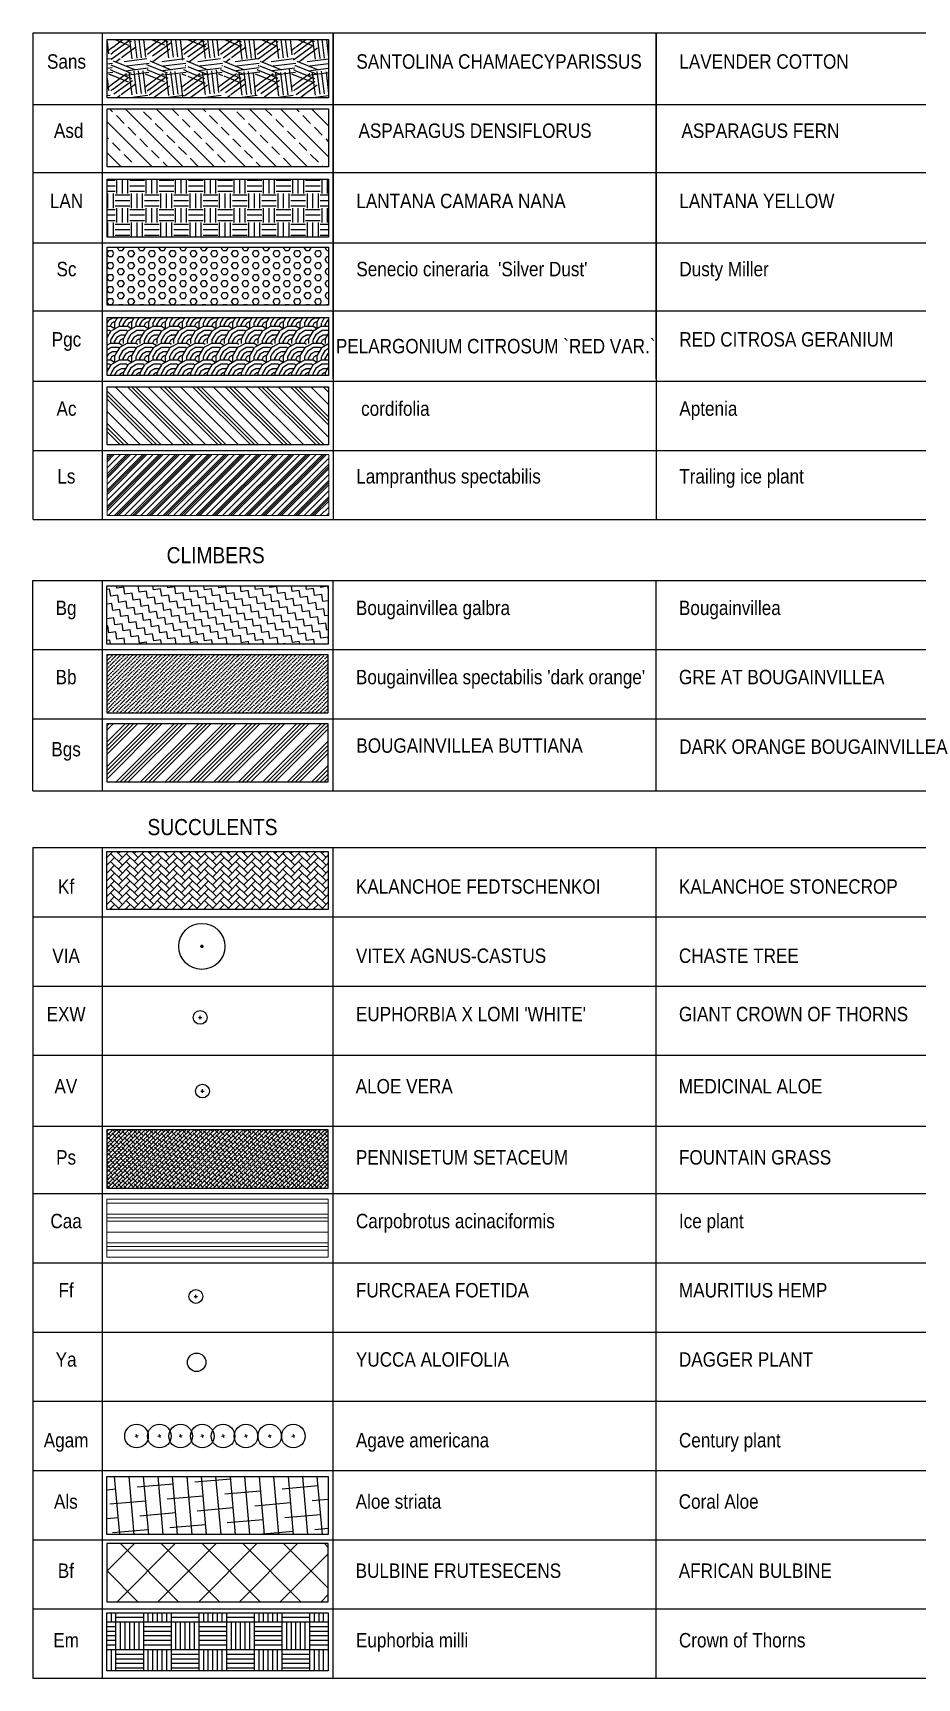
# Model space of a CAD drawing. Extents: x -2743 to -1606, y 314 to 679.
# Drawn here: x -2607.2 to -2568.9, y 431.9 to 503.2 of the extents above; entities that cross this region are included whole.
import ezdxf
from ezdxf.enums import TextEntityAlignment as Align

# ---------------------------------------------------------------- set-up
doc = ezdxf.new("R2010")
doc.units = 0
doc.header["$MEASUREMENT"] = 0
for name, color, linetype in [('Agave americana', 104, 'Continuous'), ('Aloe striata-bo', 92, 'Continuous'), ('Aloe striata-ha', 109, 'Continuous'), ('Aptenia cordifolia-bo', 92, 'Continuous'), ('Aptenia cordifolia-ha', 109, 'Continuous'), ('ASPARAGUS DENSIFLORUS-BO', 92, 'Continuous'), ('ASPARAGUS DENSIFLORUS-HA', 109, 'Continuous'), ('BOUGAINVILLEA BUTTIANA-BO', 92, 'Continuous'), ('BOUGAINVILLEA BUTTIANA-HA', 109, 'Continuous'), ('Bougainvillea glabra-bo', 92, 'Continuous'), ('Bougainvillea glabra-ha', 109, 'Continuous'), ('Bougainvillea spectabilis -BO', 92, 'Continuous'), ('Bougainvillea spectabilis -HA', 109, 'Continuous'), ('BULBINE FRUTESECENS-BO', 92, 'Continuous'), ('BULBINE FRUTESECENS-HA', 109, 'Continuous'), ('Euphorbia Milli -HA', 109, 'Continuous'), ('Euphorbia Milli-Bo', 92, 'Continuous'), ('KALANCHOE FEDTSCHENKOI-BO', 92, 'Continuous'), ('KALANCHOE FEDTSCHENKOI-HA', 109, 'Continuous'), ('L-ANNO-SCHD-TEXT', 109, 'Continuous'), ('L-PLNT-TAB', 1, 'Continuous'), ('L-PLNT-txt', 54, 'Continuous'), ('LANTANA CAMARA NANA-BO', 92, 'Continuous'), ('LANTANA CAMARA NANA-HA', 109, 'Continuous'), ('LK-SHRB-035M', 123, 'Continuous'), ('LK-SHRB-TRNK', 15, 'Continuous'), ('PELARGONIUM CITROSUM -BO', 92, 'Continuous'), ('PELARGONIUM CITROSUM -HA', 109, 'Continuous'), ('PENNISETUM SETACEUM-BO', 92, 'Continuous'), ('PENNISETUM SETACEUM-HA', 109, 'Continuous'), ('SANTOLINA CHAMAECYPARISSUS-BO', 92, 'Continuous'), ('SANTOLINA CHAMAECYPARISSUS-HA', 109, 'Continuous'), ('Senecio cineraria-BO', 92, 'Continuous'), ('Senecio cineraria-HA', 109, 'Continuous')]:
    doc.layers.add(name, color=color, linetype=linetype)
for name, color, linetype, lineweight in [('Carpobrotus acinaciformis-bo', 92, 'Continuous', 20), ('Carpobrotus acinaciformis-ha', 109, 'Continuous', 20), ('Lampranthus spectabilis-bo', 92, 'Continuous', 20), ('Lampranthus spectabilis-HA', 109, 'Continuous', 20)]:
    doc.layers.add(name, color=color, linetype=linetype, lineweight=lineweight)
doc.styles.add('AUC-71-PLNT-LEG', font='architxt.shx', dxfattribs={"width": 0.85})
doc.styles.add('PLNT-LEG', font='arial.ttf', dxfattribs={"width": 0.85})

# ---------------------------------------------------------------- blocks, each defined once
blk = doc.blocks.new('LAFX-SHRUB-LRG-001')
at = {"layer": 'LK-SHRB-035M'}
blk.add_circle((0, 0), 0.5, dxfattribs=at)
at = {"layer": 'LK-SHRB-TRNK', "const_width": 0.0375}
blk.add_lwpolyline([(-0.01875, 0, 1), (0.01875, 0, 1)], format="xyb", close=True, dxfattribs=at)
blk = doc.blocks.new('PL-TAB')
at = {"style": 'PLNT-LEG'}
for tag, width, p in [('ABRV.', 0.85, (1.439, 0)), ('SYMBOL', 0.85, (7.527, 0)), ('HEIGHT', 0.85, (42.963, 0)), ('SPREAD', 0.85, (46.921, 0)), ('CALIBER', 0.85, (50.966, 0)), ('ROOTS', 0.85, (54.958, 0)), ('SPACING', 0.75, (59.078, 0)), ('QUANTITY', 0.9, (63.622, 0)), ('REMARKS', 0.9, (69.211, 0))]:
    blk.add_attdef(tag, text='', height=0.625, dxfattribs=dict(at, width=width)).set_placement(p, align=Align.CENTER)
at = {"style": 'PLNT-LEG', "width": 0.85}
for tag, p in [('BOTANICAL-NAME', (14, 0)), ('COMMON-NAME', (28, 0))]:
    blk.add_attdef(tag, p, '', height=0.625, dxfattribs=at)
blk = doc.blocks.new('LS-71-PNT-TAB')
at = {"style": 'AUC-71-PLNT-LEG'}
for tag, width, p in [('ABRV.', 0.85, (1439, 0)), ('SYMBOL', 0.85, (7527, 0)), ('HEIGHT', 0.85, (42963, 0)), ('SPREAD', 0.85, (46921, 0)), ('CALIBER', 0.85, (50966, 0)), ('ROOTS', 0.85, (54958, 0)), ('SPACING', 0.75, (59078, 0)), ('QUANTITY', 0.9, (63622, 0)), ('REMARKS', 0.9, (69211, 0))]:
    blk.add_attdef(tag, text='', height=625, dxfattribs=dict(at, width=width)).set_placement(p, align=Align.CENTER)
at = {"style": 'AUC-71-PLNT-LEG', "width": 0.85}
for tag, p in [('BOTANICAL-NAME', (14000, 0)), ('COMMON-NAME', (28000, 0))]:
    blk.add_attdef(tag, p, '', height=625, dxfattribs=at)
blk = doc.blocks.new('Agave americana')
at = {"layer": 'Agave americana'}
for p, q in [((0.065, 0.016), (-0.065, -0.016)), ((-0.016, 0.065), (0.016, -0.065))]:
    blk.add_line(p, q, dxfattribs=at)
blk.add_circle((0, 0), 0.511, dxfattribs=at)

msp = doc.modelspace()

# ---------------------------------------------------------------- hatches: boundary and pattern name
at = {"layer": 'Aloe striata-ha'}
h = msp.add_hatch(dxfattribs=at)
h.set_pattern_fill('ANSI38', color=256, scale=5, angle=50, style=0)
h.set_pattern_definition([(95, (-675425.3524, -819827.8544), (-0.6226216863, -0.0544723392), []), (185, (-675425.3524, -819827.8544), (-1.19077103342, -0.7315663647), [1.5625, -0.9375])])
h.paths.add_polyline_path([(-2594.41, 438.074), (-2604.01, 438.074), (-2604.01, 440.594), (-2594.41, 440.594)])
at = {"layer": 'Aptenia cordifolia-ha'}
h = msp.add_hatch(dxfattribs=at)
h.set_pattern_fill('PLASTI', color=256, scale=4, angle=135, style=0)
h.set_pattern_definition([(135, (-1905.6629, 1682.9462), (-0.7071068, -0.7071068), []), (135, (-1905.7513, 1682.8578), (-0.7071068, -0.7071068), []), (135, (-1905.8397, 1682.7694), (-0.7071068, -0.7071068), []), (135, (-1906.1049, 1682.5043), (-0.7071068, -0.7071068), [])])
h.paths.add_polyline_path([(-2594.392, 485.31), (-2603.992, 485.31), (-2603.992, 487.83), (-2594.392, 487.83)])
at = {"layer": 'ASPARAGUS DENSIFLORUS-HA'}
h = msp.add_hatch(dxfattribs=at)
h.set_pattern_fill('ANSI33', color=256, scale=3.81, angle=90)
h.set_pattern_definition([(135, (-2615.2098, 503.791), (-0.67352, -0.67352), []), (135, (-2615.2098, 504.46455), (-0.67352, -0.67352), [0.47625, -0.238125])])
h.paths.add_polyline_path([(-2594.392, 497.358), (-2603.992, 497.358), (-2603.992, 499.878), (-2594.392, 499.878)])
at = {"layer": 'BOUGAINVILLEA BUTTIANA-HA', "linetype": 'Continuous'}
h = msp.add_hatch(dxfattribs=at)
h.set_pattern_fill('ANSI34', color=256)
h.set_pattern_definition([(45, (-2040.0965, 131.5865), (-0.5303301, 0.5303301), []), (45, (-2039.9197, 131.5865), (-0.5303301, 0.5303301), []), (45, (-2039.7429, 131.5865), (-0.5303301, 0.5303301), []), (45, (-2039.56615, 131.5865), (-0.5303301, 0.5303301), [])])
h.paths.add_polyline_path([(-2594.41, 473.22), (-2604.01, 473.22), (-2604.01, 470.7), (-2594.41, 470.7)])
at = {"layer": 'Bougainvillea glabra-ha'}
h = msp.add_hatch(dxfattribs=at)
h.set_pattern_fill('ZIGZAG', color=256, scale=2.5, angle=45, style=0)
h.set_pattern_definition([(98.34346, (-2607.21014, 648.1754), (-0.35453834, 0.26384667), [0.3125, -0.3125]), (188.34346, (-2607.2555, 648.48458), (-0.26384667, -0.35453834), [0.3125, -0.3125])])
h.paths.add_polyline_path([(-2594.41, 476.673), (-2604.01, 476.673), (-2604.01, 479.193), (-2594.41, 479.193)])
at = {"layer": 'Bougainvillea spectabilis -HA', "linetype": 'Continuous'}
h = msp.add_hatch(dxfattribs=at)
h.set_pattern_fill('ANSI36', color=256)
h.set_pattern_definition([(45, (-2040.09648, 131.58652), (0.06629126, 0.243067956), [0.3125, -0.0625, 0, -0.0625])])
h.paths.add_polyline_path([(-2594.41, 476.208), (-2604.01, 476.208), (-2604.01, 473.688), (-2594.41, 473.688)])
at = {"layer": 'BULBINE FRUTESECENS-HA', "linetype": 'Continuous', "ltscale": 10}
h = msp.add_hatch(dxfattribs=at)
h.set_pattern_fill('ANSI37', color=256, scale=10)
h.set_pattern_definition([(45, (-2040.0785, 144.8146), (-0.8838835, 0.8838835), []), (135, (-2040.0785, 144.8146), (-0.8838835, -0.8838835), [])])
h.paths.add_polyline_path([(-2594.41, 435.164), (-2594.41, 437.684), (-2604.01, 437.684), (-2604.01, 435.164)])
at = {"layer": 'Carpobrotus acinaciformis-ha'}
h = msp.add_hatch(dxfattribs=at)
h.set_pattern_fill('PLASTI', color=256, scale=5, style=0)
h.set_pattern_definition([(2e-10, (-675425.3524, -819785.8457), (-4e-12, 1.25), []), (2e-10, (-675425.3524, -819785.6894), (-4e-12, 1.25), []), (2e-10, (-675425.3524, -819785.5332), (-4e-12, 1.25), []), (2e-10, (-675425.3524, -819785.0644), (-4e-12, 1.25), [])])
h.paths.add_polyline_path([(-2594.41, 450.093), (-2604.01, 450.093), (-2604.01, 452.613), (-2594.41, 452.613)])
at = {"layer": 'Euphorbia Milli -HA'}
h = msp.add_hatch(dxfattribs=at)
h.set_pattern_fill('AR-PARQ1', color=256, scale=0.1, angle=-53.34346)
h.set_pattern_definition([(90, (-2607.2101, 619.0923), (-1.2, 1.2), [1.2, -1.2]), (90, (-2607.0101, 619.0923), (-1.2, 1.2), [1.2, -1.2]), (90, (-2606.8101, 619.0923), (-1.2, 1.2), [1.2, -1.2]), (90, (-2606.6101, 619.0923), (-1.2, 1.2), [1.2, -1.2]), (90, (-2606.4101, 619.0923), (-1.2, 1.2), [1.2, -1.2]), (90, (-2606.2101, 619.0923), (-1.2, 1.2), [1.2, -1.2]), (90, (-2606.0101, 619.0923), (-1.2, 1.2), [1.2, -1.2]), (360, (-2607.2101, 620.2923), (1.2, -1.2), [1.2, -1.2]), (360, (-2607.2101, 620.4923), (1.2, -1.2), [1.2, -1.2]), (360, (-2607.2101, 620.6923), (1.2, -1.2), [1.2, -1.2]), (360, (-2607.2101, 620.8923), (1.2, -1.2), [1.2, -1.2]), (360, (-2607.2101, 621.0923), (1.2, -1.2), [1.2, -1.2]), (360, (-2607.2101, 621.2923), (1.2, -1.2), [1.2, -1.2]), (360, (-2607.2101, 621.4923), (1.2, -1.2), [1.2, -1.2])])
h.paths.add_polyline_path([(-2594.41, 432.164), (-2604.01, 432.164), (-2604.01, 434.684), (-2594.41, 434.684)])
at = {"layer": 'KALANCHOE FEDTSCHENKOI-HA', "linetype": 'Continuous'}
h = msp.add_hatch(dxfattribs=at)
h.set_pattern_fill('AR-HBONE', color=256, scale=0.06)
h.set_pattern_definition([(45, (-2040.07848, 144.8146), (0, 0.339411255), [0.72, -0.24]), (135, (-2039.90877, 144.98432), (3e-17, 0.339411255), [0.72, -0.24])])
h.paths.add_polyline_path([(-2594.41, 465.164), (-2594.41, 467.684), (-2604.01, 467.684), (-2604.01, 465.164)])
at = {"layer": 'Lampranthus spectabilis-HA'}
h = msp.add_hatch(dxfattribs=at)
h.set_pattern_fill('PLASTI', color=256, scale=2, angle=-8.34346, style=0)
h.set_pattern_definition([(45, (-2595.9164, 589.53334), (-0.3535534, 0.3535534), []), (45, (-2595.9606, 589.57754), (-0.3535534, 0.3535534), []), (45, (-2596.0048, 589.62173), (-0.3535534, 0.3535534), []), (45, (-2596.1374, 589.7543), (-0.3535534, 0.3535534), [])])
h.paths.add_polyline_path([(-2594.386, 484.895), (-2603.998, 484.895), (-2603.998, 482.244), (-2594.386, 482.244)])
at = {"layer": 'LANTANA CAMARA NANA-HA'}
h = msp.add_hatch(dxfattribs=at)
h.set_pattern_fill('EARTH', color=256, scale=2.54, angle=90)
h.set_pattern_definition([(90, (-2707.2298, 493.67136), (-0.635, 0.635), [0.635, -0.635]), (90, (-2707.4679, 493.67136), (-0.635, 0.635), [0.635, -0.635]), (90, (-2707.70604, 493.67136), (-0.635, 0.635), [0.635, -0.635]), (180, (-2707.7854, 493.75074), (-0.635, -0.635), [0.635, -0.635]), (180, (-2707.7854, 493.98886), (-0.635, -0.635), [0.635, -0.635]), (180, (-2707.7854, 494.227), (-0.635, -0.635), [0.635, -0.635])])
h.paths.add_polyline_path([(-2594.392, 494.31), (-2603.992, 494.31), (-2603.992, 496.83), (-2594.392, 496.83)])
at = {"layer": 'PELARGONIUM CITROSUM -HA'}
h = msp.add_hatch(dxfattribs=at)
h.set_pattern_fill('LFX-ENGINE', color=256, scale=1.4605, pattern_type=2)
h.set_pattern_definition([(90, (-2716.496, 496.2739), (-1.4605, 1.4605), [0.102235, -1.358265]), (209.0546, (-2716.32071, 497.00417), (-10.22350056, -5.84200004), [0.300736, -14.736033]), (180, (-2715.9264, 497.0042), (-1.4605, -1.4605), [0.394335, -1.066165]), (147.5288, (-2715.76572, 496.90194), (-11.68399818, 7.3025019), [0.190426, -18.852165]), (236.3099, (-2716.52518, 496.66826), (-1.460502, -2.9209994), [0.105318, -5.160589]), (212.9052, (-2716.27689, 496.82891), (20.44700983, 13.144485506), [0.29573, -29.277142]), (180, (-2715.9848, 496.8289), (-1.4605, -1.4605), [0.2921, -1.1684]), (146.3099, (-2715.94098, 496.7997), (-2.9209994, 1.460502), [0.05266, -5.213249]), (270, (-2716.496, 496.3762), (1.4605, -1.4605), [0.102235, -1.358265]), (237.5288, (-2716.39373, 496.53681), (-7.3025019, -11.68399818), [0.190426, -18.852165]), (210.2564, (-2716.21847, 496.63905), (10.22350359, 5.84199253), [0.202899, -20.087016]), (180, (-2716.0286, 496.639), (-1.4605, -1.4605), [0.189865, -1.270635]), (270, (-2716.3061, 496.3177), (1.4605, -1.4605), [0.043815, -1.416685]), (243.4349, (-2716.2623, 496.4054), (1.460502, 1.4604988), [0.097973, -3.167804]), (213.6901, (-2716.17466, 496.4638), (2.9209994, 1.460502), [0.105318, -5.160589]), (180, (-2716.1308, 496.4638), (-1.4605, -1.4605), [0.043815, -1.416685]), (180, (-2716.496, 495.7335), (-1.4605, -1.4605), [0.043815, -1.416685]), (213.6901, (-2716.5398, 495.73354), (2.9209994, 1.460502), [0.05266, -5.213249]), (180, (-2716.3937, 495.9088), (-1.4605, -1.4605), [0.189865, -1.270635]), (146.3099, (-2716.3061, 496.06945), (-2.9209994, 1.460502), [0.05266, -5.213249]), (180, (-2716.3499, 496.0987), (-1.4605, -1.4605), [0.23368, -1.22682]), (147.5288, (-2716.13084, 496.17169), (-11.68399818, 7.3025019), [0.190426, -18.852165]), (180, (-2716.2915, 496.2739), (-1.4605, -1.4605), [0.2921, -1.1684]), (90, (-2716.1308, 495.5437), (-1.4605, 1.4605), [0.102235, -1.358265]), (270, (-2716.496, 495.7335), (1.4605, -1.4605), [0.189865, -1.270635]), (239.7436, (-2716.2915, 496.08406), (-5.84199253, -10.22350359), [0.405798, -19.884116]), (209.4759, (-2715.955584, 496.273923), (23.367998139, 13.144504118), [0.38586, -38.200098]), (180, (-2715.5612, 496.2739), (-1.4605, -1.4605), [0.394335, -1.066165]), (147.5288, (-2715.40059, 496.17169), (-11.68399818, 7.3025019), [0.190426, -18.852165]), (270, (-2716.3061, 495.6897), (1.4605, -1.4605), [0.14605, -1.31445]), (239.5345, (-2716.16005, 495.93801), (-10.22348593, -17.526007417), [0.288056, -28.517507]), (212.9052, (-2715.91177, 496.09866), (20.44700983, 13.144485506), [0.29573, -29.277142]), (180, (-2715.6197, 496.0987), (-1.4605, -1.4605), [0.2921, -1.1684]), (146.3099, (-2715.57585, 496.06945), (-2.9209994, 1.460502), [0.05266, -5.213249]), (270, (-2716.1308, 495.6459), (1.4605, -1.4605), [0.102235, -1.358265]), (237.5288, (-2716.02861, 495.80656), (-7.3025019, -11.68399818), [0.190426, -18.852165]), (210.2564, (-2715.85335, 495.9088), (10.22350359, 5.84199253), [0.202899, -20.087016]), (180, (-2715.6635, 495.9088), (-1.4605, -1.4605), [0.189865, -1.270635]), (270, (-2715.941, 495.5875), (1.4605, -1.4605), [0.043815, -1.416685]), (243.4349, (-2715.89716, 495.6751), (1.460502, 1.4604988), [0.097973, -3.167804]), (213.6901, (-2715.80953, 495.73354), (2.9209994, 1.460502), [0.105318, -5.160589]), (180, (-2715.7657, 495.7335), (-1.4605, -1.4605), [0.043815, -1.416685]), (180, (-2715.4006, 496.4638), (-1.4605, -1.4605), [0.043815, -1.416685]), (213.6901, (-2715.4444, 496.4638), (2.9209994, 1.460502), [0.105318, -5.160589]), (243.4349, (-2715.53204, 496.4054), (1.460502, 1.4604988), [0.097973, -3.167804]), (270, (-2715.5759, 496.3177), (1.4605, -1.4605), [0.043815, -1.416685]), (180, (-2715.2984, 496.639), (-1.4605, -1.4605), [0.189865, -1.270635]), (210.2564, (-2715.48822, 496.63905), (10.22350359, 5.84199253), [0.202899, -20.087016]), (237.5288, (-2715.66348, 496.53681), (-7.3025019, -11.68399818), [0.190426, -18.852165]), (270, (-2715.7657, 496.3762), (1.4605, -1.4605), [0.102235, -1.358265]), (146.3099, (-2715.21073, 496.7997), (-2.9209994, 1.460502), [0.05266, -5.213249]), (180, (-2715.2545, 496.8289), (-1.4605, -1.4605), [0.2921, -1.1684]), (212.9052, (-2715.54664, 496.82891), (20.44700983, 13.144485506), [0.29573, -29.277142]), (239.5345, (-2715.79493, 496.66826), (-10.22348593, -17.526007417), [0.288056, -28.517507]), (270, (-2715.941, 496.42), (1.4605, -1.4605), [0.14605, -1.31445]), (149.0362, (-2715.1231, 496.96036), (4.3814971, -2.92100363), [0.085162, -8.430944]), (180, (-2715.1961, 497.0042), (-1.4605, -1.4605), [0.394335, -1.066165]), (209.4759, (-2715.59046, 497.004173), (23.367998139, 13.144504118), [0.38586, -38.200098]), (239.7436, (-2715.92637, 496.81431), (-5.84199253, -10.22350359), [0.405798, -19.884116]), (270, (-2716.1308, 496.4638), (1.4605, -1.4605), [0.2921, -1.1684]), (90, (-2715.7657, 496.2739), (-1.4605, 1.4605), [0.102235, -1.358265]), (90, (-2715.4006, 495.5437), (-1.4605, 1.4605), [0.102235, -1.358265]), (270, (-2715.7657, 495.7335), (1.4605, -1.4605), [0.189865, -1.270635]), (239.7436, (-2715.56125, 496.08406), (-5.84199253, -10.22350359), [0.405798, -19.884116]), (209.4759, (-2715.225334, 496.273923), (23.367998139, 13.144504118), [0.38586, -38.200098]), (180, (-2715.1231, 496.2739), (-1.4605, -1.4605), [0.102235, -1.358265]), (270, (-2715.5759, 495.6897), (1.4605, -1.4605), [0.14605, -1.31445]), (239.5345, (-2715.4298, 495.93801), (-10.22348593, -17.526007417), [0.288056, -28.517507]), (212.9052, (-2715.18152, 496.09866), (20.44700983, 13.144485506), [0.29573, -29.277142]), (180, (-2715.1231, 496.0987), (-1.4605, -1.4605), [0.05842, -1.40208]), (270, (-2715.4006, 495.6459), (1.4605, -1.4605), [0.102235, -1.358265]), (237.5288, (-2715.29836, 495.80656), (-7.3025019, -11.68399818), [0.190426, -18.852165]), (210.2564, (-2715.1231, 495.9088), (10.22350359, 5.84199253), [0.202899, -20.087016]), (0, (-2715.1231, 495.9088), (1.4605, 1.4605), [0, -1.4605]), (270, (-2715.2107, 495.5875), (1.4605, -1.4605), [0.043815, -1.416685]), (243.4349, (-2715.1669, 495.6751), (1.460502, 1.4604988), [0.097973, -3.167804]), (213.6901, (-2715.1231, 495.70433), (2.9209994, 1.460502), [0.05266, -5.213249]), (241.3895, (-2715.1231, 496.58063), (7.30250979, 13.14449489), [0.183, -18.117012]), (270, (-2715.2107, 496.42), (1.4605, -1.4605), [0.14605, -1.31445]), (210.9638, (-2715.1231, 496.85812), (-4.3814971, -2.92100363), [0.085162, -8.430944]), (239.7436, (-2715.19612, 496.81431), (-5.84199253, -10.22350359), [0.405798, -19.884116]), (270, (-2715.4006, 496.4638), (1.4605, -1.4605), [0.2921, -1.1684])])
h.paths.add_polyline_path([(-2594.392, 488.31), (-2603.992, 488.31), (-2603.992, 490.83), (-2594.392, 490.83)])
at = {"layer": 'PENNISETUM SETACEUM-HA', "linetype": 'Continuous'}
h = msp.add_hatch(dxfattribs=at)
h.set_pattern_fill('ANSI38', color=256)
h.set_pattern_definition([(45, (-2040.09648, 132.38087), (-0.088388348, 0.088388348), []), (135, (-2040.09648, 132.38087), (-0.265165043, 0.088388348), [0.3125, -0.1875])])
h.paths.add_polyline_path([(-2594.41, 453.093), (-2594.41, 455.613), (-2604.01, 455.613), (-2604.01, 453.093)])
at = {"layer": 'SANTOLINA CHAMAECYPARISSUS-HA'}
h = msp.add_hatch(dxfattribs=at)
h.set_pattern_fill('LFX-SCRATCH', color=256, scale=1.5875, pattern_type=2)
h.set_pattern_definition([(38.6598, (-2718.16302, 492.69661), (-6.35000045, -4.7624984), [0.10165, -10.06331]), (36.8699, (-2718.27414, 492.85536), (-4.7624999, -3.1750002), [0.238125, -7.699375]), (340.0169, (-2718.25827, 493.42686), (-12.70000105, 4.76249913), [0.185812, -18.3954]), (333.4349, (-2718.1789, 493.61736), (-1.5874987, 1.587502), [0.106493, -3.443265]), (0, (-2718.1154, 493.792), (1.5875, 1.5875), [0.03175, -1.55575]), (36.0274, (-2719.5124, 493.96661), (-11.11249578, -7.93750568), [0.215924, -21.376411]), (7.3524, (-2719.067895, 493.37924), (36.512498337, 4.762513425), [0.99241, -48.628076]), (7.3524, (-2719.099645, 493.56974), (36.512498337, 4.762513425), [0.99241, -48.628076]), (6.4416, (-2719.11552, 493.776114), (84.137500046, 9.5249995296), [0.990503, -98.059829]), (7.3524, (-2719.14727, 493.966614), (36.512498337, 4.762513425), [0.99241, -48.628076]), (337.9887, (-2719.671145, 493.363364), (-66.674992313, 26.987520079), [0.804786, -79.673793]), (337.6199, (-2719.671145, 493.56974), (-19.05000445, 7.93748847), [0.875575, -28.310257]), (337.6713, (-2719.671145, 493.79199), (61.9124811507, -25.4000477), [0.96106, -95.144988]), (337.5206, (-2719.62352, 493.98249), (26.987507324, -11.112483466), [0.996464, -48.826761]), (277.3524, (-2718.95677, 493.490364), (4.762513425, -36.512498337), [0.99241, -48.628076]), (277.3524, (-2718.750395, 493.522114), (4.762513425, -36.512498337), [0.99241, -48.628076]), (277.3524, (-2718.559895, 493.53799), (4.762513425, -36.512498337), [0.99241, -48.628076]), (276.4416, (-2718.35352, 493.56974), (9.5249995296, -84.137500046), [0.990503, -98.059829]), (36.6341, (-2719.33777, 492.506114), (-55.562510217, -41.274986624), [0.771531, -76.381621]), (35.9605, (-2719.639395, 492.537864), (-63.500014112, -46.0374811873), [1.00025, -99.024848]), (36.2538, (-2719.671145, 492.76011), (-17.462507715, -12.69998868), [0.885876, -28.64333]), (36.3844, (-2719.671145, 492.99824), (-23.812485003, -17.462520505), [0.749327, -36.717018])])
h.paths.add_polyline_path([(-2594.392, 500.355), (-2603.992, 500.355), (-2603.992, 502.875), (-2594.392, 502.875)])
at = {"layer": 'Senecio cineraria-HA'}
h = msp.add_hatch(dxfattribs=at)
h.set_pattern_fill('HEX', color=256, scale=1.2, style=0)
h.set_pattern_definition([(359.999999998, (-869996.02263, -309545.87273), (8e-12, 0.259807621135), [0.15, -0.3]), (119.999999998, (-869996.02263, -309545.87273), (-0.225000000004, -0.12990381056), [0.15, -0.3]), (59.999999998, (-869995.87263, -309545.87273), (-0.224999999996, 0.129903810575), [0.15, -0.3])])
h.paths.add_polyline_path([(-2594.392, 491.358), (-2603.992, 491.358), (-2603.992, 493.878), (-2594.392, 493.878)])

# ---------------------------------------------------------------- linework, layer by layer
at = {"layer": 'Aloe striata-bo'}
msp.add_lwpolyline([(-2594.41, 438.074), (-2604.01, 438.074), (-2604.01, 440.594), (-2594.41, 440.594)], close=True, dxfattribs=at)
at = {"layer": 'Aptenia cordifolia-bo', "lineweight": -2}
msp.add_lwpolyline([(-2594.392, 485.31), (-2603.992, 485.31), (-2603.992, 487.83), (-2594.392, 487.83)], close=True, dxfattribs=at)
at = {"layer": 'ASPARAGUS DENSIFLORUS-BO'}
msp.add_lwpolyline([(-2594.392, 497.358), (-2603.992, 497.358), (-2603.992, 499.878), (-2594.392, 499.878)], close=True, dxfattribs=at)
at = {"layer": 'BOUGAINVILLEA BUTTIANA-BO'}
msp.add_lwpolyline([(-2594.41, 473.22), (-2604.01, 473.22), (-2604.01, 470.7), (-2594.41, 470.7), (-2594.41, 473.22)], dxfattribs=at)
at = {"layer": 'Bougainvillea glabra-bo'}
msp.add_lwpolyline([(-2594.41, 476.673), (-2604.01, 476.673), (-2604.01, 479.193), (-2594.41, 479.193)], close=True, dxfattribs=at)
at = {"layer": 'Bougainvillea spectabilis -BO'}
msp.add_lwpolyline([(-2594.41, 476.208), (-2604.01, 476.208), (-2604.01, 473.688), (-2594.41, 473.688), (-2594.41, 476.208)], dxfattribs=at)
at = {"layer": 'BULBINE FRUTESECENS-BO'}
msp.add_lwpolyline([(-2594.41, 435.164), (-2594.41, 437.684), (-2604.01, 437.684), (-2604.01, 435.164), (-2594.41, 435.164)], close=True, dxfattribs=at)
at = {"layer": 'Carpobrotus acinaciformis-bo'}
msp.add_lwpolyline([(-2594.41, 450.093), (-2604.01, 450.093), (-2604.01, 452.613), (-2594.41, 452.613)], close=True, dxfattribs=at)
at = {"layer": 'Euphorbia Milli-Bo'}
msp.add_lwpolyline([(-2594.41, 432.164), (-2604.01, 432.164), (-2604.01, 434.684), (-2594.41, 434.684)], close=True, dxfattribs=at)
at = {"layer": 'KALANCHOE FEDTSCHENKOI-BO'}
msp.add_lwpolyline([(-2594.41, 465.164), (-2604.01, 465.164), (-2604.01, 467.684), (-2594.41, 467.684)], close=True, dxfattribs=at)
at = {"layer": 'L-PLNT-TAB'}
for p, q in [((-2594.192, 503.167), (-2594.192, 482.07)), ((-2607.192, 485.07), (-2531.192, 485.07)), ((-2607.192, 482.07), (-2531.192, 482.07)), ((-2607.21, 470.307), (-2607.21, 479.433)), ((-2607.21, 473.44), (-2531.21, 473.44))]:
    msp.add_line(p, q, dxfattribs=at)
for points in [[(-2607.192, 482.07), (-2607.192, 503.167), (-2531.192, 503.167), (-2531.192, 482.07)], [(-2604.192, 482.07), (-2604.192, 503.167)], [(-2594.192, 488.167), (-2594.192, 503.167), (-2594.192, 488.167)], [(-2594.192, 503.115), (-2594.192, 500.115), (-2594.192, 503.115)], [(-2580.192, 488.167), (-2580.192, 503.167), (-2580.192, 482.07)], [(-2580.192, 497.115), (-2580.192, 503.115)], [(-2607.192, 500.066), (-2531.192, 500.066)], [(-2594.192, 497.115), (-2594.192, 500.115), (-2594.192, 497.115)], [(-2607.192, 497.118), (-2531.192, 497.118)], [(-2607.192, 491.115), (-2531.192, 491.115)], [(-2607.192, 488.07), (-2531.192, 488.07)], [(-2607.21, 479.433), (-2531.21, 479.433)], [(-2604.21, 479.433), (-2604.21, 470.307)], [(-2594.21, 479.433), (-2594.21, 470.307)], [(-2580.21, 479.433), (-2580.21, 470.307)], [(-2607.21, 476.433), (-2531.21, 476.433)], [(-2607.21, 470.307), (-2531.21, 470.307)]]:
    msp.add_lwpolyline(points, dxfattribs=at)
at = {"layer": 'L-PLNT-TAB', "flags": 128}
for points in [[(-2607.192, 494.07), (-2531.192, 494.07)], [(-2607.21, 467.853), (-2531.21, 467.853)], [(-2607.21, 467.853), (-2607.21, 443.853), (-2531.21, 443.853), (-2531.21, 467.853)], [(-2604.21, 467.853), (-2604.21, 431.853)], [(-2594.21, 467.853), (-2594.21, 431.853)], [(-2580.21, 467.853), (-2580.21, 431.853)], [(-2607.21, 464.853), (-2531.21, 464.853)], [(-2607.21, 461.853), (-2531.21, 461.853)], [(-2607.21, 458.853), (-2531.21, 458.853)], [(-2607.21, 455.783), (-2531.21, 455.783)], [(-2607.21, 452.853), (-2531.21, 452.853)], [(-2607.21, 449.853), (-2531.21, 449.853)], [(-2607.21, 446.853), (-2531.21, 446.853)], [(-2607.21, 443.853), (-2607.21, 431.853)], [(-2607.21, 440.853), (-2531.21, 440.853)], [(-2607.21, 437.853), (-2531.21, 437.853)], [(-2607.21, 434.853), (-2531.21, 434.853)], [(-2607.21, 431.853), (-2531.21, 431.853)]]:
    msp.add_lwpolyline(points, dxfattribs=at)
at = {"layer": 'Lampranthus spectabilis-bo'}
msp.add_lwpolyline([(-2594.386, 484.895), (-2603.998, 484.895), (-2603.998, 482.244), (-2594.386, 482.244)], close=True, dxfattribs=at)
at = {"layer": 'LANTANA CAMARA NANA-BO'}
msp.add_lwpolyline([(-2594.392, 494.31), (-2603.992, 494.31), (-2603.992, 496.83), (-2594.392, 496.83)], close=True, dxfattribs=at)
at = {"layer": 'LK-SHRB-035M'}
for centre, radius in [((-2599.963, 460.492), 0.3), ((-2599.863, 457.3), 0.3), ((-2600.145, 448.397), 0.3), ((-2600.112, 445.542), 0.4)]:
    msp.add_circle(centre, radius, dxfattribs=at)
at = {"layer": 'LK-SHRB-TRNK'}
for p, q in [((-2600.038, 460.492), (-2599.888, 460.492)), ((-2599.963, 460.417), (-2599.963, 460.567)), ((-2599.938, 457.3), (-2599.788, 457.3)), ((-2599.863, 457.225), (-2599.863, 457.375)), ((-2600.22, 448.397), (-2600.07, 448.397)), ((-2600.145, 448.322), (-2600.145, 448.472))]:
    msp.add_line(p, q, dxfattribs=at)
at = {"layer": 'PELARGONIUM CITROSUM -BO'}
msp.add_lwpolyline([(-2594.392, 488.31), (-2603.992, 488.31), (-2603.992, 490.83), (-2594.392, 490.83)], close=True, dxfattribs=at)
at = {"layer": 'PENNISETUM SETACEUM-BO'}
msp.add_lwpolyline([(-2594.41, 453.093), (-2594.41, 455.613), (-2604.01, 455.613), (-2604.01, 453.093), (-2594.41, 453.093)], close=True, dxfattribs=at)
at = {"layer": 'SANTOLINA CHAMAECYPARISSUS-BO'}
msp.add_lwpolyline([(-2594.392, 500.355), (-2603.992, 500.355), (-2603.992, 502.875), (-2594.392, 502.875)], close=True, dxfattribs=at)
at = {"layer": 'Senecio cineraria-BO'}
msp.add_lwpolyline([(-2594.392, 491.358), (-2603.992, 491.358), (-2603.992, 493.878), (-2594.392, 493.878)], close=True, dxfattribs=at)

# ---------------------------------------------------------------- block references
at = {"layer": 'Agave americana'}
for p in [(-2602.719, 442.344), (-2601.727, 442.344), (-2600.808, 442.344), (-2599.87, 442.344), (-2598.969, 442.344), (-2597.977, 442.344), (-2596.949, 442.344), (-2595.921, 442.344)]:
    msp.add_blockref('Agave americana', p, dxfattribs=at)
at = {"layer": 'L-ANNO-SCHD-TEXT', "xscale": 1.999396862897374, "yscale": 1.999396862897374, "zscale": 1.999396862897374}
msp.add_blockref('LAFX-SHRUB-LRG-001', (-2599.887, 463.57), dxfattribs=at)
at = {"layer": 'L-PLNT-txt'}
ref = msp.add_blockref('PL-TAB', (-2607.192, 501.615), dxfattribs=at)
ref.add_attrib('COMMON-NAME', 'LAVENDER COTTON', (-2579.192, 501.615), dxfattribs={"layer": '0', "height": 0.625, "rotation": 360, "style": 'PLNT-LEG', "width": 0.85})
ref.add_attrib('BOTANICAL-NAME', 'SANTOLINA CHAMAECYPARISSUS', (-2593.192, 501.615), dxfattribs={"layer": '0', "height": 0.625, "rotation": 360, "style": 'PLNT-LEG', "width": 0.85})
ref.add_attrib('ABRV.', 'Sans', dxfattribs={"layer": '0', "height": 0.625, "rotation": 360, "style": 'PLNT-LEG', "width": 0.85}).set_placement((-2605.754, 501.615), align=Align.CENTER)
ref = msp.add_blockref('PL-TAB', (-2607.099, 498.616), dxfattribs=at)
ref.add_attrib('COMMON-NAME', 'ASPARAGUS FERN', (-2579.099, 498.616), dxfattribs={"layer": '0', "height": 0.625, "rotation": 360, "style": 'PLNT-LEG', "width": 0.85})
ref.add_attrib('BOTANICAL-NAME', 'ASPARAGUS DENSIFLORUS', (-2593.099, 498.616), dxfattribs={"layer": '0', "height": 0.625, "rotation": 360, "style": 'PLNT-LEG', "width": 0.85})
ref.add_attrib('ABRV.', 'Asd', dxfattribs={"layer": '0', "height": 0.625, "rotation": 360, "style": 'PLNT-LEG', "width": 0.85}).set_placement((-2605.66, 498.616), align=Align.CENTER)
ref = msp.add_blockref('PL-TAB', (-2607.192, 495.57), dxfattribs=at)
ref.add_attrib('COMMON-NAME', 'LANTANA YELLOW', (-2579.192, 495.57), dxfattribs={"layer": '0', "height": 0.625, "rotation": 360, "style": 'PLNT-LEG', "width": 0.85})
ref.add_attrib('BOTANICAL-NAME', 'LANTANA CAMARA NANA', (-2593.192, 495.57), dxfattribs={"layer": '0', "height": 0.625, "rotation": 360, "style": 'PLNT-LEG', "width": 0.85})
ref.add_attrib('ABRV.', 'LAN', dxfattribs={"layer": '0', "height": 0.625, "rotation": 360, "style": 'PLNT-LEG', "width": 0.85}).set_placement((-2605.754, 495.57), align=Align.CENTER)
ref = msp.add_blockref('PL-TAB', (-2607.192, 492.618), dxfattribs=at)
ref.add_attrib('COMMON-NAME', 'Dusty Miller', (-2579.192, 492.618), dxfattribs={"layer": '0', "height": 0.625, "rotation": 360, "style": 'PLNT-LEG', "width": 0.85})
ref.add_attrib('BOTANICAL-NAME', "Senecio cineraria  'Silver Dust'", (-2593.192, 492.618), dxfattribs={"layer": '0', "height": 0.625, "rotation": 360, "style": 'PLNT-LEG', "width": 0.85})
ref.add_attrib('ABRV.', 'Sc', dxfattribs={"layer": '0', "height": 0.625, "rotation": 360, "style": 'PLNT-LEG', "width": 0.85}).set_placement((-2605.754, 492.618), align=Align.CENTER)
ref = msp.add_blockref('LS-71-PNT-TAB', (-2607.192, 489.57), dxfattribs=dict(at, xscale=0.0009999999999763534, yscale=0.0009999999999763534, zscale=0.0009999999999763534))
ref.add_attrib('ABRV.', 'Pgc', dxfattribs={"layer": '0', "height": 0.625, "rotation": 360, "style": 'PLNT-LEG', "width": 0.85}).set_placement((-2605.754, 489.57), align=Align.CENTER)
ref.add_attrib('BOTANICAL-NAME', 'PELARGONIUM CITROSUM `RED VAR.`', (-2594.079, 489.276), dxfattribs={"layer": '0', "height": 0.625, "rotation": 360, "style": 'PLNT-LEG', "width": 0.85})
ref.add_attrib('COMMON-NAME', 'RED CITROSA GERANIUM ', (-2579.192, 489.57), dxfattribs={"layer": '0', "height": 0.625, "rotation": 360, "style": 'PLNT-LEG', "width": 0.85})
ref = msp.add_blockref('PL-TAB', (-2607.192, 486.57), dxfattribs=at)
ref.add_attrib('COMMON-NAME', 'Aptenia', (-2579.192, 486.57), dxfattribs={"layer": '0', "height": 0.625, "rotation": 360, "style": 'PLNT-LEG', "width": 0.85})
ref.add_attrib('BOTANICAL-NAME', ' cordifolia', (-2593.192, 486.57), dxfattribs={"layer": '0', "height": 0.625, "rotation": 360, "style": 'PLNT-LEG', "width": 0.85})
ref.add_attrib('ABRV.', 'Ac', dxfattribs={"layer": '0', "height": 0.625, "rotation": 360, "style": 'PLNT-LEG', "width": 0.85}).set_placement((-2605.754, 486.57), align=Align.CENTER)
ref = msp.add_blockref('LS-71-PNT-TAB', (-2607.198, 483.635), dxfattribs=dict(at, xscale=0.0009999999999763534, yscale=0.0009999999999763534, zscale=0.0009999999999763534))
ref.add_attrib('ABRV.', 'Ls', dxfattribs={"layer": '0', "height": 0.625, "rotation": 360, "style": 'PLNT-LEG', "width": 0.85}).set_placement((-2605.76, 483.635), align=Align.CENTER)
ref.add_attrib('BOTANICAL-NAME', 'Lampranthus spectabilis', (-2593.198, 483.635), dxfattribs={"layer": '0', "height": 0.625, "rotation": 360, "style": 'PLNT-LEG', "width": 0.85})
ref.add_attrib('COMMON-NAME', 'Trailing ice plant', (-2579.198, 483.635), dxfattribs={"layer": '0', "height": 0.625, "rotation": 360, "style": 'PLNT-LEG', "width": 0.85})
ref = msp.add_blockref('PL-TAB', (-2607.21, 477.933), dxfattribs=at)
ref.add_attrib('COMMON-NAME', 'Bougainvillea ', (-2579.21, 477.933), dxfattribs={"layer": '0', "height": 0.625, "rotation": 360, "style": 'PLNT-LEG', "width": 0.85})
ref.add_attrib('BOTANICAL-NAME', 'Bougainvillea galbra', (-2593.21, 477.933), dxfattribs={"layer": '0', "height": 0.625, "rotation": 360, "style": 'PLNT-LEG', "width": 0.85})
ref.add_attrib('ABRV.', 'Bg', dxfattribs={"layer": '0', "height": 0.625, "rotation": 360, "style": 'PLNT-LEG', "width": 0.85}).set_placement((-2605.772, 477.933), align=Align.CENTER)
ref = msp.add_blockref('PL-TAB', (-2607.21, 474.933), dxfattribs=at)
ref.add_attrib('COMMON-NAME', 'GRE AT BOUGAINVILLEA', (-2579.21, 474.933), dxfattribs={"layer": '0', "height": 0.625, "rotation": 360, "style": 'PLNT-LEG', "width": 0.85})
ref.add_attrib('BOTANICAL-NAME', "Bougainvillea spectabilis 'dark orange'", (-2593.21, 474.933), dxfattribs={"layer": '0', "height": 0.625, "rotation": 360, "style": 'PLNT-LEG', "width": 0.85})
ref.add_attrib('ABRV.', 'Bb', dxfattribs={"layer": '0', "height": 0.625, "rotation": 360, "style": 'PLNT-LEG', "width": 0.85}).set_placement((-2605.772, 474.933), align=Align.CENTER)
ref = msp.add_blockref('PL-TAB', (-2607.21, 471.807), dxfattribs=at)
ref.add_attrib('COMMON-NAME', 'DARK ORANGE BOUGAINVILLEA', (-2579.196, 471.916), dxfattribs={"layer": '0', "height": 0.625, "rotation": 360, "style": 'PLNT-LEG', "width": 0.85})
ref.add_attrib('BOTANICAL-NAME', 'BOUGAINVILLEA BUTTIANA', (-2593.192, 471.964), dxfattribs={"layer": '0', "height": 0.625, "rotation": 360, "style": 'PLNT-LEG', "width": 0.85})
ref.add_attrib('ABRV.', 'Bgs', dxfattribs={"layer": '0', "height": 0.625, "rotation": 360, "style": 'PLNT-LEG', "width": 0.85}).set_placement((-2605.772, 471.807), align=Align.CENTER)
ref = msp.add_blockref('LS-71-PNT-TAB', (-2607.21, 465.853), dxfattribs=dict(at, xscale=0.0009999999999763531, yscale=0.0009999999999763531, zscale=0.0009999999999763531))
ref.add_attrib('ABRV.', 'Kf', dxfattribs={"layer": '0', "height": 0.625, "rotation": 360, "style": 'PLNT-LEG', "width": 0.85}).set_placement((-2605.772, 465.853), align=Align.CENTER)
ref.add_attrib('BOTANICAL-NAME', 'KALANCHOE FEDTSCHENKOI', (-2593.21, 465.853), dxfattribs={"layer": '0', "height": 0.625, "rotation": 360, "style": 'PLNT-LEG', "width": 0.85})
ref.add_attrib('COMMON-NAME', 'KALANCHOE STONECROP', (-2579.21, 465.853), dxfattribs={"layer": '0', "height": 0.625, "rotation": 360, "style": 'PLNT-LEG', "width": 0.85})
ref = msp.add_blockref('LS-71-PNT-TAB', (-2607.21, 462.853), dxfattribs=dict(at, xscale=0.0009999999999763531, yscale=0.0009999999999763531, zscale=0.0009999999999763531))
ref.add_attrib('ABRV.', 'VIA', dxfattribs={"layer": '0', "height": 0.625, "rotation": 360, "style": 'PLNT-LEG', "width": 0.85}).set_placement((-2605.772, 462.853), align=Align.CENTER)
ref.add_attrib('BOTANICAL-NAME', 'VITEX AGNUS-CASTUS', (-2593.21, 462.853), dxfattribs={"layer": '0', "height": 0.625, "rotation": 360, "style": 'PLNT-LEG', "width": 0.85})
ref.add_attrib('COMMON-NAME', 'CHASTE TREE', (-2579.21, 462.853), dxfattribs={"layer": '0', "height": 0.625, "rotation": 360, "style": 'PLNT-LEG', "width": 0.85})
ref = msp.add_blockref('LS-71-PNT-TAB', (-2607.21, 460.325), dxfattribs=dict(at, xscale=0.0009999999999763527, yscale=0.0009999999999763527, zscale=0.0009999999999763527))
ref.add_attrib('ABRV.', 'EXW', dxfattribs={"layer": '0', "height": 0.625, "rotation": 360, "style": 'PLNT-LEG', "width": 0.85}).set_placement((-2605.772, 460.325), align=Align.CENTER)
ref.add_attrib('BOTANICAL-NAME', "EUPHORBIA X LOMI 'WHITE'", (-2593.21, 460.325), dxfattribs={"layer": '0', "height": 0.625, "rotation": 360, "style": 'PLNT-LEG', "width": 0.85})
ref.add_attrib('COMMON-NAME', 'GIANT CROWN OF THORNS', (-2579.21, 460.325), dxfattribs={"layer": '0', "height": 0.625, "rotation": 360, "style": 'PLNT-LEG', "width": 0.85})
ref = msp.add_blockref('LS-71-PNT-TAB', (-2607.22, 457.196), dxfattribs=dict(at, xscale=0.0009999999999763527, yscale=0.0009999999999763527, zscale=0.0009999999999763527))
ref.add_attrib('ABRV.', 'AV', dxfattribs={"layer": '0', "height": 0.625, "rotation": 360, "style": 'PLNT-LEG', "width": 0.85}).set_placement((-2605.782, 457.196), align=Align.CENTER)
ref.add_attrib('BOTANICAL-NAME', 'ALOE VERA', (-2593.22, 457.196), dxfattribs={"layer": '0', "height": 0.625, "rotation": 360, "style": 'PLNT-LEG', "width": 0.85})
ref.add_attrib('COMMON-NAME', 'MEDICINAL ALOE', (-2579.22, 457.196), dxfattribs={"layer": '0', "height": 0.625, "rotation": 360, "style": 'PLNT-LEG', "width": 0.85})
ref = msp.add_blockref('LS-71-PNT-TAB', (-2607.21, 454.113), dxfattribs=dict(at, xscale=0.0009999999999763531, yscale=0.0009999999999763531, zscale=0.0009999999999763531))
ref.add_attrib('ABRV.', 'Ps', dxfattribs={"layer": '0', "height": 0.625, "rotation": 360, "style": 'PLNT-LEG', "width": 0.85}).set_placement((-2605.772, 454.113), align=Align.CENTER)
ref.add_attrib('BOTANICAL-NAME', 'PENNISETUM SETACEUM', (-2593.21, 454.113), dxfattribs={"layer": '0', "height": 0.625, "rotation": 360, "style": 'PLNT-LEG', "width": 0.85})
ref.add_attrib('COMMON-NAME', 'FOUNTAIN GRASS', (-2579.21, 454.113), dxfattribs={"layer": '0', "height": 0.625, "rotation": 360, "style": 'PLNT-LEG', "width": 0.85})
ref = msp.add_blockref('LS-71-PNT-TAB', (-2607.21, 451.353), dxfattribs=dict(at, xscale=0.0009999999999763527, yscale=0.0009999999999763527, zscale=0.0009999999999763527))
ref.add_attrib('ABRV.', 'Caa', dxfattribs={"layer": '0', "height": 0.625, "rotation": 360, "style": 'PLNT-LEG', "width": 0.85}).set_placement((-2605.772, 451.353), align=Align.CENTER)
ref.add_attrib('BOTANICAL-NAME', 'Carpobrotus acinaciformis', (-2593.21, 451.353), dxfattribs={"layer": '0', "height": 0.625, "rotation": 360, "style": 'PLNT-LEG', "width": 0.85})
ref.add_attrib('COMMON-NAME', 'Ice plant', (-2579.21, 451.353), dxfattribs={"layer": '0', "height": 0.625, "rotation": 360, "style": 'PLNT-LEG', "width": 0.85})
ref = msp.add_blockref('LS-71-PNT-TAB', (-2607.21, 448.353), dxfattribs=dict(at, xscale=0.0009999999999763527, yscale=0.0009999999999763527, zscale=0.0009999999999763527))
ref.add_attrib('ABRV.', 'Ff', dxfattribs={"layer": '0', "height": 0.625, "rotation": 360, "style": 'PLNT-LEG', "width": 0.85}).set_placement((-2605.772, 448.353), align=Align.CENTER)
ref.add_attrib('BOTANICAL-NAME', 'FURCRAEA FOETIDA', (-2593.21, 448.353), dxfattribs={"layer": '0', "height": 0.625, "rotation": 360, "style": 'PLNT-LEG', "width": 0.85})
ref.add_attrib('COMMON-NAME', 'MAURITIUS HEMP', (-2579.21, 448.353), dxfattribs={"layer": '0', "height": 0.625, "rotation": 360, "style": 'PLNT-LEG', "width": 0.85})
ref = msp.add_blockref('LS-71-PNT-TAB', (-2607.21, 445.353), dxfattribs=dict(at, xscale=0.0009999999999763527, yscale=0.0009999999999763527, zscale=0.0009999999999763527))
ref.add_attrib('ABRV.', 'Ya', dxfattribs={"layer": '0', "height": 0.625, "rotation": 360, "style": 'PLNT-LEG', "width": 0.85}).set_placement((-2605.772, 445.353), align=Align.CENTER)
ref.add_attrib('BOTANICAL-NAME', 'YUCCA ALOIFOLIA', (-2593.21, 445.353), dxfattribs={"layer": '0', "height": 0.625, "rotation": 360, "style": 'PLNT-LEG', "width": 0.85})
ref.add_attrib('COMMON-NAME', 'DAGGER PLANT', (-2579.21, 445.353), dxfattribs={"layer": '0', "height": 0.625, "rotation": 360, "style": 'PLNT-LEG', "width": 0.85})
ref = msp.add_blockref('LS-71-PNT-TAB', (-2607.21, 441.853), dxfattribs=dict(at, xscale=0.0009999999999763531, yscale=0.0009999999999763531, zscale=0.0009999999999763531))
ref.add_attrib('ABRV.', 'Agam', dxfattribs={"layer": '0', "height": 0.625, "rotation": 360, "style": 'PLNT-LEG', "width": 0.85}).set_placement((-2605.772, 441.853), align=Align.CENTER)
ref.add_attrib('BOTANICAL-NAME', 'Agave americana', (-2593.21, 441.853), dxfattribs={"layer": '0', "height": 0.625, "rotation": 360, "style": 'PLNT-LEG', "width": 0.85})
ref.add_attrib('COMMON-NAME', 'Century plant', (-2579.21, 441.853), dxfattribs={"layer": '0', "height": 0.625, "rotation": 360, "style": 'PLNT-LEG', "width": 0.85})
ref = msp.add_blockref('LS-71-PNT-TAB', (-2607.22, 439.196), dxfattribs=dict(at, xscale=0.0009999999999763527, yscale=0.0009999999999763527, zscale=0.0009999999999763527))
ref.add_attrib('ABRV.', 'Als', dxfattribs={"layer": '0', "height": 0.625, "rotation": 360, "style": 'PLNT-LEG', "width": 0.85}).set_placement((-2605.782, 439.196), align=Align.CENTER)
ref.add_attrib('BOTANICAL-NAME', 'Aloe striata', (-2593.22, 439.196), dxfattribs={"layer": '0', "height": 0.625, "rotation": 360, "style": 'PLNT-LEG', "width": 0.85})
ref.add_attrib('COMMON-NAME', 'Coral Aloe', (-2579.22, 439.196), dxfattribs={"layer": '0', "height": 0.625, "rotation": 360, "style": 'PLNT-LEG', "width": 0.85})
ref = msp.add_blockref('LS-71-PNT-TAB', (-2607.22, 436.196), dxfattribs=dict(at, xscale=0.0009999999999763527, yscale=0.0009999999999763527, zscale=0.0009999999999763527))
ref.add_attrib('ABRV.', 'Bf', dxfattribs={"layer": '0', "height": 0.625, "rotation": 360, "style": 'PLNT-LEG', "width": 0.85}).set_placement((-2605.782, 436.196), align=Align.CENTER)
ref.add_attrib('BOTANICAL-NAME', 'BULBINE FRUTESECENS', (-2593.22, 436.196), dxfattribs={"layer": '0', "height": 0.625, "rotation": 360, "style": 'PLNT-LEG', "width": 0.85})
ref.add_attrib('COMMON-NAME', 'AFRICAN BULBINE', (-2579.22, 436.196), dxfattribs={"layer": '0', "height": 0.625, "rotation": 360, "style": 'PLNT-LEG', "width": 0.85})
ref = msp.add_blockref('LS-71-PNT-TAB', (-2607.21, 433.184), dxfattribs=dict(at, xscale=0.0009999999999763531, yscale=0.0009999999999763531, zscale=0.0009999999999763531))
ref.add_attrib('ABRV.', 'Em', dxfattribs={"layer": '0', "height": 0.625, "rotation": 360, "style": 'PLNT-LEG', "width": 0.85}).set_placement((-2605.772, 433.184), align=Align.CENTER)
ref.add_attrib('BOTANICAL-NAME', 'Euphorbia milli', (-2593.21, 433.184), dxfattribs={"layer": '0', "height": 0.625, "rotation": 360, "style": 'PLNT-LEG', "width": 0.85})
ref.add_attrib('COMMON-NAME', 'Crown of Thorns', (-2579.21, 433.184), dxfattribs={"layer": '0', "height": 0.625, "rotation": 360, "style": 'PLNT-LEG', "width": 0.85})

# ---------------------------------------------------------------- texts
at = {"layer": 'L-PLNT-txt', "style": 'PLNT-LEG', "width": 0.85}
for s, p in [('CLIMBERS', (-2601.414, 480.527)), ('SUCCULENTS', (-2602.243, 468.742))]:
    msp.add_text(s, height=0.7, rotation=360, dxfattribs=at).set_placement(p, align=Align.MIDDLE_LEFT)

doc.saveas('drawing.dxf')
